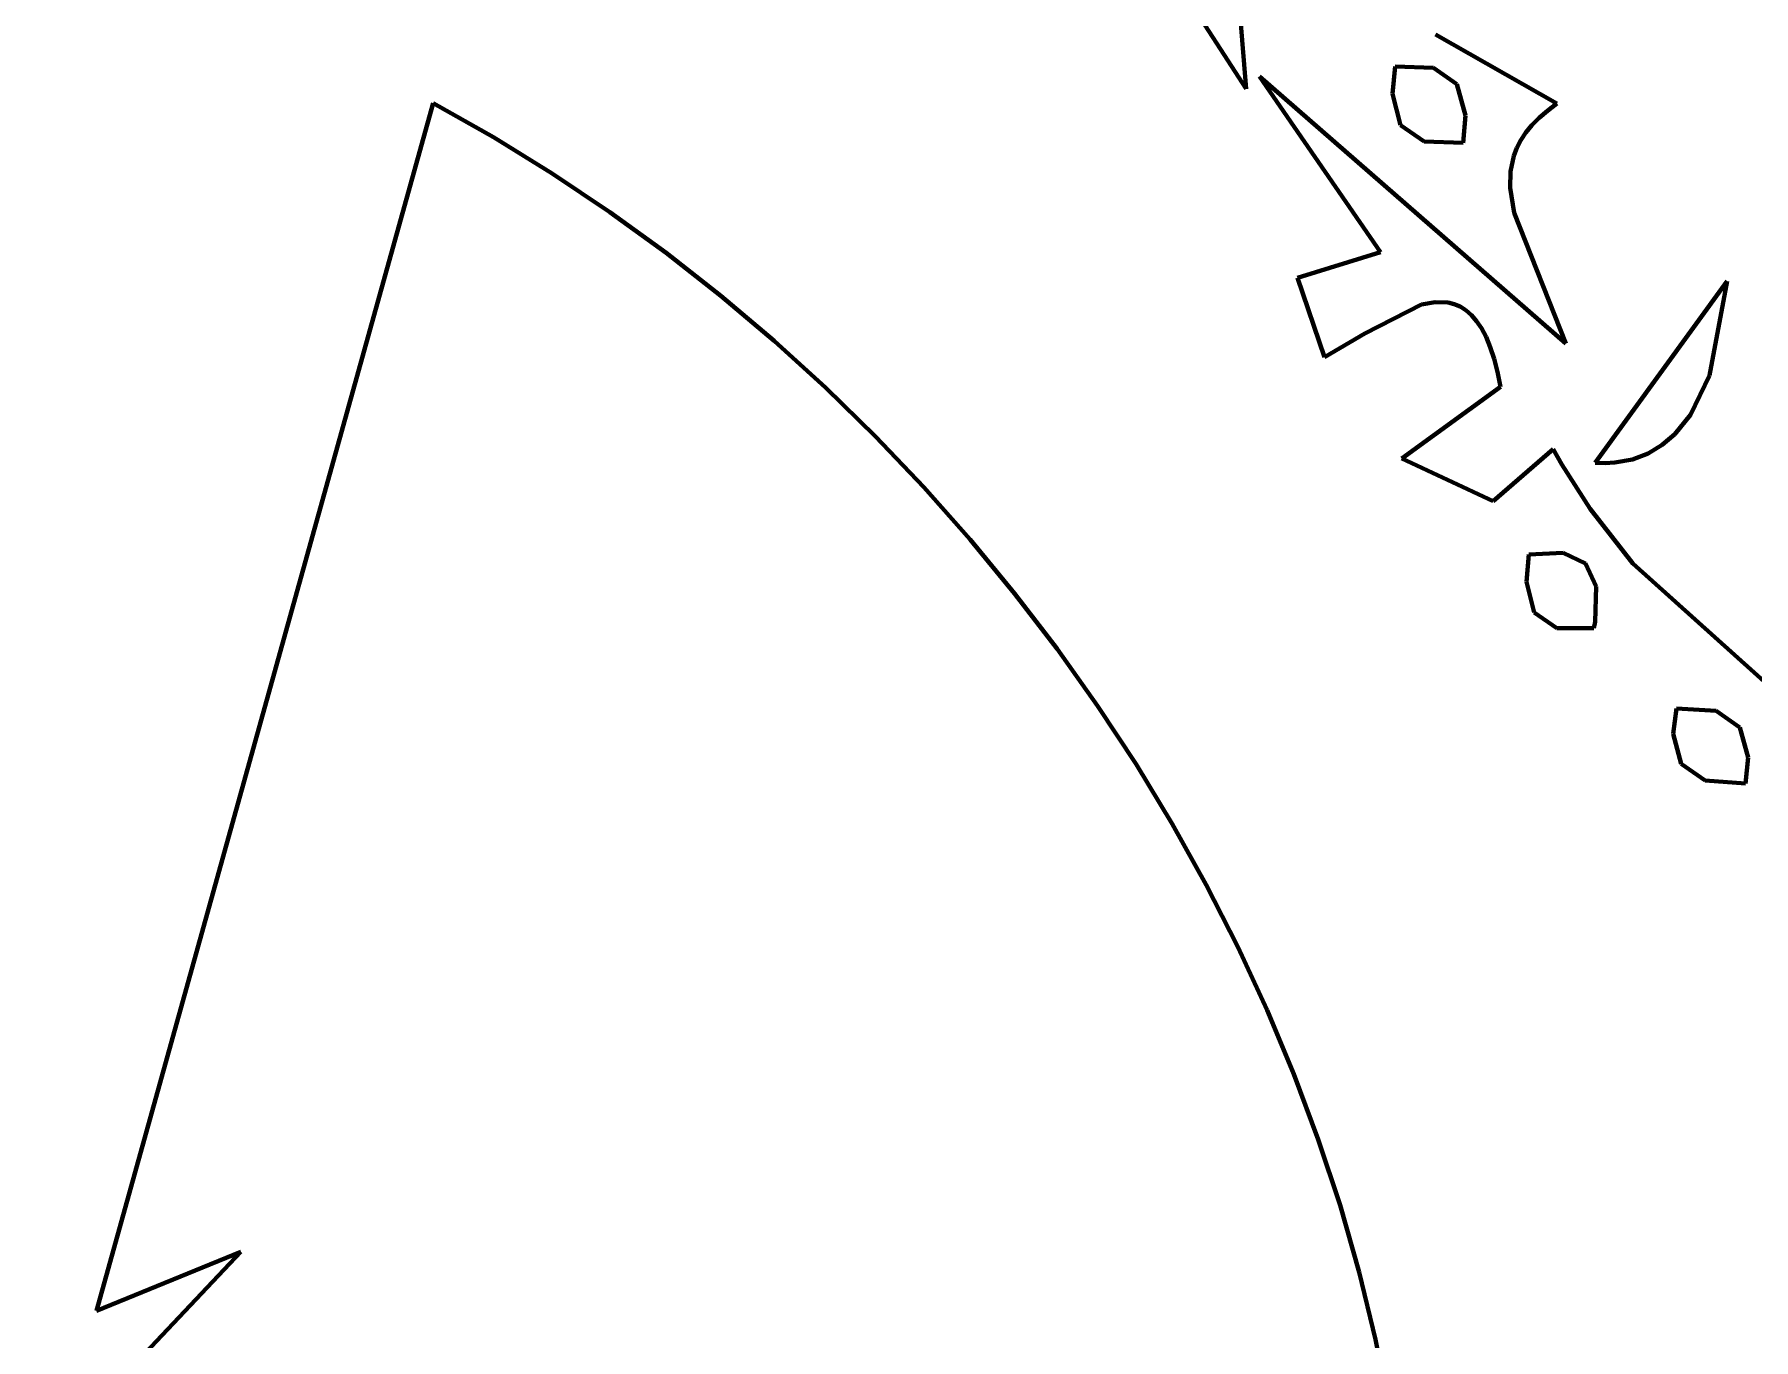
# Model space of a CAD drawing. Header units: millimetres. Extents: x 0 to 9.3, y 0 to 12.
# Drawn here: x 1.179 to 1.761, y 2.454 to 2.895 of the extents above; entities that cross this region are included whole.
import ezdxf

# ---------------------------------------------------------------- set-up
doc = ezdxf.new("R2010")
doc.units = ezdxf.units.MM
doc.layers.add('color#000000ff', color=7, linetype='CONTINUOUS', lineweight=100)
doc.layers.add('color#ffffffff', color=7, linetype='CONTINUOUS', lineweight=100)

msp = doc.modelspace()

# ---------------------------------------------------------------- linework, layer by layer
at = {"layer": 'color#000000ff'}
for p, q in [((1.58889, 2.87677), (1.5847, 2.92779)), ((1.56673, 2.91109), (1.58889, 2.87677)), ((1.65298, 2.89522), (1.69408, 2.87181)), ((1.69712, 2.79068), (1.59345, 2.88102)), ((1.59345, 2.88102), (1.63433, 2.82158)), ((1.63929, 2.88434), (1.63838, 2.87511)), ((1.65227, 2.88389), (1.63929, 2.88434)), ((1.66022, 2.87836), (1.65227, 2.88389)), ((1.63838, 2.87511), (1.64116, 2.86448)), ((1.66312, 2.86776), (1.66022, 2.87836)), ((1.31388, 2.87195), (1.19997, 2.46343)), ((1.33424, 2.86045), (1.31388, 2.87195)), ((1.66237, 2.85855), (1.66312, 2.86776)), ((1.69083, 2.86942), (1.68801, 2.86698)), ((1.69408, 2.87181), (1.69083, 2.86942)), ((1.64116, 2.86448), (1.64916, 2.85897)), ((1.68355, 2.86198), (1.68187, 2.85942)), ((1.68559, 2.8645), (1.68355, 2.86198)), ((1.68801, 2.86698), (1.68559, 2.8645)), ((1.35419, 2.84816), (1.33424, 2.86045)), ((1.64916, 2.85897), (1.66237, 2.85855)), ((1.68053, 2.85683), (1.67952, 2.85419)), ((1.68187, 2.85942), (1.68053, 2.85683)), ((1.67952, 2.85419), (1.67836, 2.84883)), ((1.37368, 2.83509), (1.35419, 2.84816)), ((1.67836, 2.84883), (1.67824, 2.84334)), ((1.67824, 2.84334), (1.67964, 2.83491)), ((1.3927, 2.82129), (1.37368, 2.83509)), ((1.67964, 2.83491), (1.69712, 2.79068)), ((1.41122, 2.80677), (1.3927, 2.82129)), ((1.63433, 2.82158), (1.60627, 2.81289)), ((1.60627, 2.81289), (1.61548, 2.78599)), ((1.70703, 2.75033), (1.75164, 2.81172)), ((1.75164, 2.81172), (1.74572, 2.77982)), ((1.42922, 2.79156), (1.41122, 2.80677)), ((1.62904, 2.79406), (1.64822, 2.8038)), ((1.64822, 2.8038), (1.65282, 2.80468)), ((1.65282, 2.80468), (1.65721, 2.80453)), ((1.65721, 2.80453), (1.65931, 2.804)), ((1.65931, 2.804), (1.66133, 2.80314)), ((1.66133, 2.80314), (1.66328, 2.80191)), ((1.66328, 2.80191), (1.66513, 2.8003)), ((1.66513, 2.8003), (1.66689, 2.79827)), ((1.66689, 2.79827), (1.66855, 2.79581)), ((1.61548, 2.78599), (1.62904, 2.79406)), ((1.66855, 2.79581), (1.6701, 2.79288)), ((1.6701, 2.79288), (1.67152, 2.78946)), ((1.44668, 2.7757), (1.42922, 2.79156)), ((1.67152, 2.78946), (1.67282, 2.78553)), ((1.67282, 2.78553), (1.67399, 2.78105)), ((1.67399, 2.78105), (1.67501, 2.77601)), ((1.46357, 2.75919), (1.44668, 2.7757)), ((1.67501, 2.77601), (1.64156, 2.75177)), ((1.74572, 2.77982), (1.73923, 2.76659)), ((1.73923, 2.76659), (1.73391, 2.76)), ((1.47987, 2.74208), (1.46357, 2.75919)), ((1.73391, 2.76), (1.72971, 2.75638)), ((1.64156, 2.75177), (1.67254, 2.73736)), ((1.67254, 2.73736), (1.69284, 2.75497)), ((1.69284, 2.75497), (1.69572, 2.74973)), ((1.71961, 2.75147), (1.71364, 2.75038)), ((1.72495, 2.75351), (1.71961, 2.75147)), ((1.72971, 2.75638), (1.72495, 2.75351)), ((1.69572, 2.74973), (1.70527, 2.73476)), ((1.71042, 2.75021), (1.70703, 2.75033)), ((1.71364, 2.75038), (1.71042, 2.75021)), ((1.49556, 2.72439), (1.47987, 2.74208)), ((1.70527, 2.73476), (1.71978, 2.71629)), ((1.5106, 2.70614), (1.49556, 2.72439)), ((1.68454, 2.71925), (1.68371, 2.71009)), ((1.69616, 2.71987), (1.68454, 2.71925)), ((1.70377, 2.71628), (1.69616, 2.71987)), ((1.70737, 2.70848), (1.70377, 2.71628)), ((1.71978, 2.71629), (1.81183, 2.6334)), ((1.52498, 2.68737), (1.5106, 2.70614)), ((1.68371, 2.71009), (1.6864, 2.69965)), ((1.70696, 2.69646), (1.70737, 2.70848)), ((1.6864, 2.69965), (1.69402, 2.69442)), ((1.69402, 2.69442), (1.70658, 2.6944)), ((1.70658, 2.6944), (1.70696, 2.69646)), ((1.53868, 2.6681), (1.52498, 2.68737)), ((1.55166, 2.64836), (1.53868, 2.6681)), ((1.73453, 2.66718), (1.73343, 2.65859)), ((1.74791, 2.66636), (1.73453, 2.66718)), ((1.75599, 2.66083), (1.74791, 2.66636)), ((1.73343, 2.65859), (1.7361, 2.64849)), ((1.75879, 2.65058), (1.75599, 2.66083)), ((1.56391, 2.62816), (1.55166, 2.64836)), ((1.7361, 2.64849), (1.74424, 2.64289)), ((1.75785, 2.64179), (1.75879, 2.65058)), ((1.74424, 2.64289), (1.75785, 2.64179)), ((1.57541, 2.60755), (1.56391, 2.62816)), ((1.58612, 2.58655), (1.57541, 2.60755)), ((1.59602, 2.56518), (1.58612, 2.58655)), ((1.6051, 2.54347), (1.59602, 2.56518)), ((1.61333, 2.52145), (1.6051, 2.54347)), ((1.62068, 2.49915), (1.61333, 2.52145)), ((1.62713, 2.47658), (1.62068, 2.49915)), ((1.24885, 2.48336), (1.17898, 2.40965)), ((1.19997, 2.46343), (1.24885, 2.48336)), ((1.63265, 2.45379), (1.62713, 2.47658)), ((1.63723, 2.43079), (1.63265, 2.45379))]:
    msp.add_line(p, q, dxfattribs=at)
at = {"layer": 'color#ffffffff'}
for p, q in [((1.5847, 2.92779), (1.58889, 2.87677)), ((1.58889, 2.87677), (1.56673, 2.91109)), ((1.69408, 2.87181), (1.65298, 2.89522)), ((1.63433, 2.82158), (1.59345, 2.88102)), ((1.59345, 2.88102), (1.69712, 2.79068)), ((1.63838, 2.87511), (1.63929, 2.88434)), ((1.63929, 2.88434), (1.65227, 2.88389)), ((1.65227, 2.88389), (1.66022, 2.87836)), ((1.64116, 2.86448), (1.63838, 2.87511)), ((1.66022, 2.87836), (1.66312, 2.86776)), ((1.19997, 2.46343), (1.31388, 2.87195)), ((1.31388, 2.87195), (1.33424, 2.86045)), ((1.66312, 2.86776), (1.66237, 2.85855)), ((1.68801, 2.86698), (1.69083, 2.86942)), ((1.69083, 2.86942), (1.69408, 2.87181)), ((1.64916, 2.85897), (1.64116, 2.86448)), ((1.68187, 2.85942), (1.68355, 2.86198)), ((1.68355, 2.86198), (1.68559, 2.8645)), ((1.68559, 2.8645), (1.68801, 2.86698)), ((1.33424, 2.86045), (1.35419, 2.84816)), ((1.66237, 2.85855), (1.64916, 2.85897)), ((1.67952, 2.85419), (1.68053, 2.85683)), ((1.68053, 2.85683), (1.68187, 2.85942)), ((1.67836, 2.84883), (1.67952, 2.85419)), ((1.35419, 2.84816), (1.37368, 2.83509)), ((1.67824, 2.84334), (1.67836, 2.84883)), ((1.67964, 2.83491), (1.67824, 2.84334)), ((1.37368, 2.83509), (1.3927, 2.82129)), ((1.69712, 2.79068), (1.67964, 2.83491)), ((1.3927, 2.82129), (1.41122, 2.80677)), ((1.60627, 2.81289), (1.63433, 2.82158)), ((1.61548, 2.78599), (1.60627, 2.81289)), ((1.75164, 2.81172), (1.70703, 2.75033)), ((1.74572, 2.77982), (1.75164, 2.81172)), ((1.41122, 2.80677), (1.42922, 2.79156)), ((1.64822, 2.8038), (1.62904, 2.79406)), ((1.65282, 2.80468), (1.64822, 2.8038)), ((1.65721, 2.80453), (1.65282, 2.80468)), ((1.65931, 2.804), (1.65721, 2.80453)), ((1.66133, 2.80314), (1.65931, 2.804)), ((1.66328, 2.80191), (1.66133, 2.80314)), ((1.66513, 2.8003), (1.66328, 2.80191)), ((1.66689, 2.79827), (1.66513, 2.8003)), ((1.66855, 2.79581), (1.66689, 2.79827)), ((1.62904, 2.79406), (1.61548, 2.78599)), ((1.6701, 2.79288), (1.66855, 2.79581)), ((1.67152, 2.78946), (1.6701, 2.79288)), ((1.42922, 2.79156), (1.44668, 2.7757)), ((1.67282, 2.78553), (1.67152, 2.78946)), ((1.67399, 2.78105), (1.67282, 2.78553)), ((1.67501, 2.77601), (1.67399, 2.78105)), ((1.44668, 2.7757), (1.46357, 2.75919)), ((1.64156, 2.75177), (1.67501, 2.77601)), ((1.73923, 2.76659), (1.74572, 2.77982)), ((1.73391, 2.76), (1.73923, 2.76659)), ((1.46357, 2.75919), (1.47987, 2.74208)), ((1.72971, 2.75638), (1.73391, 2.76)), ((1.67254, 2.73736), (1.64156, 2.75177)), ((1.69284, 2.75497), (1.67254, 2.73736)), ((1.69572, 2.74973), (1.69284, 2.75497)), ((1.71364, 2.75038), (1.71961, 2.75147)), ((1.71961, 2.75147), (1.72495, 2.75351)), ((1.72495, 2.75351), (1.72971, 2.75638)), ((1.70527, 2.73476), (1.69572, 2.74973)), ((1.70703, 2.75033), (1.71042, 2.75021)), ((1.71042, 2.75021), (1.71364, 2.75038)), ((1.47987, 2.74208), (1.49556, 2.72439)), ((1.71978, 2.71629), (1.70527, 2.73476)), ((1.49556, 2.72439), (1.5106, 2.70614)), ((1.68371, 2.71009), (1.68454, 2.71925)), ((1.68454, 2.71925), (1.69616, 2.71987)), ((1.69616, 2.71987), (1.70377, 2.71628)), ((1.70377, 2.71628), (1.70737, 2.70848)), ((1.81183, 2.6334), (1.71978, 2.71629)), ((1.5106, 2.70614), (1.52498, 2.68737)), ((1.6864, 2.69965), (1.68371, 2.71009)), ((1.70737, 2.70848), (1.70696, 2.69646)), ((1.69402, 2.69442), (1.6864, 2.69965)), ((1.70658, 2.6944), (1.69402, 2.69442)), ((1.70696, 2.69646), (1.70658, 2.6944)), ((1.52498, 2.68737), (1.53868, 2.6681)), ((1.53868, 2.6681), (1.55166, 2.64836)), ((1.73343, 2.65859), (1.73453, 2.66718)), ((1.73453, 2.66718), (1.74791, 2.66636)), ((1.74791, 2.66636), (1.75599, 2.66083)), ((1.7361, 2.64849), (1.73343, 2.65859)), ((1.75599, 2.66083), (1.75879, 2.65058)), ((1.55166, 2.64836), (1.56391, 2.62816)), ((1.74424, 2.64289), (1.7361, 2.64849)), ((1.75879, 2.65058), (1.75785, 2.64179)), ((1.75785, 2.64179), (1.74424, 2.64289)), ((1.56391, 2.62816), (1.57541, 2.60755)), ((1.57541, 2.60755), (1.58612, 2.58655)), ((1.58612, 2.58655), (1.59602, 2.56518)), ((1.59602, 2.56518), (1.6051, 2.54347)), ((1.6051, 2.54347), (1.61333, 2.52145)), ((1.61333, 2.52145), (1.62068, 2.49915)), ((1.62068, 2.49915), (1.62713, 2.47658)), ((1.17898, 2.40965), (1.24885, 2.48336)), ((1.24885, 2.48336), (1.19997, 2.46343)), ((1.62713, 2.47658), (1.63265, 2.45379)), ((1.63265, 2.45379), (1.63723, 2.43079))]:
    msp.add_line(p, q, dxfattribs=at)

doc.saveas('drawing.dxf')
